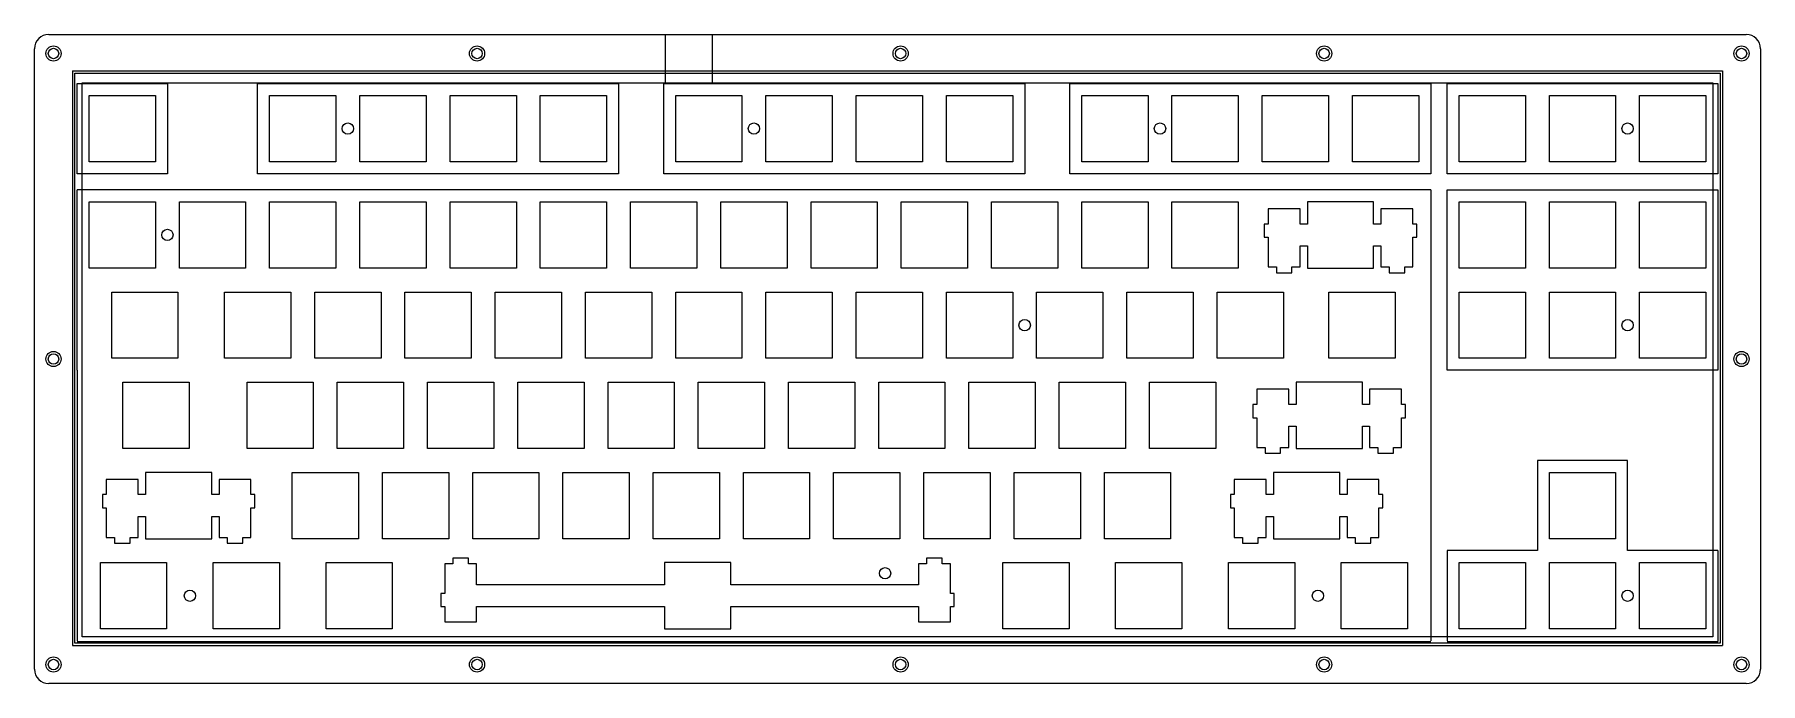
# Model space of a CAD drawing. Extents: x -387 to 1350, y -1226 to 150.
# Drawn here: x -387.4 to -23, y -786.2 to -649.1 of the extents above; entities that cross this region are included whole.
import ezdxf

# ---------------------------------------------------------------- set-up
doc = ezdxf.new("R2010")
doc.units = 0
doc.header["$MEASUREMENT"] = 0

msp = doc.modelspace()

# ---------------------------------------------------------------- linework, layer by layer
for p, q in [((-387.4, -783.22), (-387.4, -652.14)), ((-384.4, -649.14), (-26.04, -649.14)), ((-384.4, -649.14), (-254.27, -649.14)), ((-384.4, -649.14), (-254.27, -649.14)), ((-384.4, -649.14), (-26.04, -649.14)), ((-384.4, -649.14), (-26.04, -649.14)), ((-244.27, -649.14), (-26.04, -649.14)), ((-244.27, -649.14), (-26.04, -649.14)), ((-23.04, -652.14), (-23.04, -783.22)), ((-23.04, -652.14), (-23.04, -783.22)), ((-23.04, -652.14), (-23.04, -783.22)), ((-23.04, -652.14), (-23.04, -783.22)), ((-23.04, -652.14), (-23.04, -783.22)), ((-26.04, -786.22), (-384.4, -786.22))]:
    msp.add_line(p, q)
at = {"color": 0}
for p, q in [((-387.4, -783.22), (-387.4, -652.14)), ((-387.4, -783.22), (-387.4, -652.14)), ((-387.4, -783.22), (-387.4, -652.14)), ((-387.4, -783.22), (-387.4, -652.14)), ((-387.4, -783.22), (-387.4, -652.14)), ((-384.4, -649.14), (-26.04, -649.14)), ((-23.04, -652.14), (-23.04, -783.22)), ((-378.39, -659.49), (-359.34, -659.49)), ((-378.39, -678.54), (-378.39, -659.49)), ((-377.37, -659.32), (-254.27, -659.32)), ((-377.37, -776.38), (-377.37, -659.32)), ((-377.37, -659.32), (-254.27, -659.32)), ((-377.37, -776.38), (-377.37, -659.32)), ((-377.37, -659.32), (-33.07, -659.32)), ((-377.37, -776.38), (-377.37, -659.32)), ((-377.37, -659.32), (-33.07, -659.32)), ((-377.37, -776.38), (-377.37, -659.32)), ((-359.34, -659.49), (-359.34, -678.54)), ((-340.29, -659.49), (-264.09, -659.49)), ((-340.29, -678.54), (-340.29, -659.49)), ((-264.09, -659.49), (-264.09, -678.54)), ((-254.57, -659.49), (-178.37, -659.49)), ((-254.57, -678.54), (-254.57, -659.49)), ((-244.27, -659.32), (-33.07, -659.32)), ((-244.27, -659.32), (-33.07, -659.32)), ((-178.37, -659.49), (-178.37, -678.54)), ((-168.84, -659.49), (-92.64, -659.49)), ((-168.84, -678.54), (-168.84, -659.49)), ((-92.64, -659.49), (-92.64, -678.54)), ((-89.19, -659.49), (-32.03, -659.49)), ((-89.19, -678.54), (-89.19, -659.49)), ((-33.07, -659.32), (-33.07, -776.38)), ((-33.07, -659.32), (-33.07, -776.38)), ((-33.07, -659.32), (-33.07, -776.38)), ((-33.07, -659.32), (-33.07, -776.38)), ((-32.03, -659.49), (-32.03, -678.54)), ((-359.34, -678.54), (-378.39, -678.54)), ((-264.09, -678.54), (-340.29, -678.54)), ((-178.37, -678.54), (-254.57, -678.54)), ((-92.64, -678.54), (-168.84, -678.54)), ((-32.03, -678.54), (-89.19, -678.54)), ((-92.64, -681.96), (-378.39, -681.96)), ((-92.54, -777.21), (-92.54, -681.96)), ((-89.19, -681.96), (-32.03, -681.96)), ((-89.19, -720.06), (-89.19, -681.96)), ((-32.03, -681.96), (-32.03, -720.06)), ((-378.39, -720.06), (-378.39, -758.16)), ((-32.03, -720.06), (-89.19, -720.06)), ((-70.14, -739.11), (-70.14, -758.16)), ((-51.08, -739.11), (-70.14, -739.11)), ((-51.08, -758.16), (-51.08, -739.11)), ((-378.39, -758.16), (-378.39, -777.21)), ((-70.14, -758.16), (-89.19, -758.16)), ((-89.19, -758.16), (-89.19, -777.21)), ((-32.03, -758.16), (-51.08, -758.16)), ((-378.39, -777.31), (-92.64, -777.31)), ((-33.07, -776.38), (-377.37, -776.38)), ((-33.07, -776.38), (-377.37, -776.38)), ((-33.07, -776.38), (-377.37, -776.38)), ((-33.07, -776.38), (-377.37, -776.38)), ((-89.19, -777.31), (-32.03, -777.31)), ((-386.83, -784.98), (-386.95, -784.78)), ((-386.83, -784.98), (-386.95, -784.78)), ((-26.04, -786.22), (-384.4, -786.22)), ((-26.04, -786.22), (-384.4, -786.22)), ((-26.04, -786.22), (-384.4, -786.22)), ((-26.04, -786.22), (-384.4, -786.22)), ((-26.04, -786.22), (-384.4, -786.22))]:
    msp.add_line(p, q, dxfattribs=at)
at = {"color": 3}
for p, q in [((-387.4, -783.22), (-387.4, -652.14)), ((-384.4, -649.14), (-26.04, -649.14)), ((-23.04, -652.14), (-23.04, -783.22)), ((-26.04, -786.22), (-384.4, -786.22))]:
    msp.add_line(p, q, dxfattribs=at)
at = {"color": 6}
for p, q in [((-387.4, -783.22), (-387.4, -652.14)), ((-384.4, -649.14), (-26.04, -649.14)), ((-23.04, -652.14), (-23.04, -783.22)), ((-378.39, -659.49), (-359.34, -659.49)), ((-378.39, -678.54), (-378.39, -659.49)), ((-359.34, -659.49), (-359.34, -678.54)), ((-340.29, -659.49), (-264.09, -659.49)), ((-340.29, -678.54), (-340.29, -659.49)), ((-264.09, -659.49), (-264.09, -678.54)), ((-254.57, -659.49), (-178.37, -659.49)), ((-254.57, -678.54), (-254.57, -659.49)), ((-178.37, -659.49), (-178.37, -678.54)), ((-168.84, -659.49), (-92.64, -659.49)), ((-168.84, -678.54), (-168.84, -659.49)), ((-92.64, -659.49), (-92.64, -678.54)), ((-89.19, -659.49), (-32.03, -659.49)), ((-89.19, -678.54), (-89.19, -659.49)), ((-32.03, -659.49), (-32.03, -678.54)), ((-359.34, -678.54), (-378.39, -678.54)), ((-264.09, -678.54), (-340.29, -678.54)), ((-178.37, -678.54), (-254.57, -678.54)), ((-92.64, -678.54), (-168.84, -678.54)), ((-32.03, -678.54), (-89.19, -678.54)), ((-92.64, -681.96), (-378.39, -681.96)), ((-92.54, -777.21), (-92.54, -681.96)), ((-89.19, -681.96), (-32.03, -681.96)), ((-89.19, -720.06), (-89.19, -681.96)), ((-32.03, -681.96), (-32.03, -720.06)), ((-378.39, -720.06), (-378.39, -758.16)), ((-32.03, -720.06), (-89.19, -720.06)), ((-70.14, -739.11), (-70.14, -758.16)), ((-51.08, -739.11), (-70.14, -739.11)), ((-51.08, -758.16), (-51.08, -739.11)), ((-378.39, -758.16), (-378.39, -777.21)), ((-70.14, -758.16), (-89.19, -758.16)), ((-89.19, -758.16), (-89.19, -777.21)), ((-32.03, -758.16), (-51.08, -758.16)), ((-378.39, -777.31), (-92.64, -777.31)), ((-89.19, -777.31), (-32.03, -777.31)), ((-26.04, -786.22), (-384.4, -786.22))]:
    msp.add_line(p, q, dxfattribs=at)
at = {"linetype": 'Continuous'}
for p, q in [((-254.27, -649.14), (-254.27, -659.32)), ((-254.27, -649.14), (-254.27, -659.32)), ((-244.27, -659.32), (-244.27, -649.14)), ((-244.27, -659.32), (-244.27, -649.14)), ((-378.39, -720.06), (-378.39, -681.96)), ((-32.03, -758.16), (-32.03, -777.31))]:
    msp.add_line(p, q, dxfattribs=at)
at = {"color": 3, "linetype": 'Continuous'}
for p, q in [((-379.37, -656.82), (-379.37, -778.18)), ((-379.37, -656.82), (-31.07, -656.82)), ((-31.07, -656.82), (-31.07, -778.18)), ((-379.37, -778.18), (-31.07, -778.18))]:
    msp.add_line(p, q, dxfattribs=at)
at = {"color": 1}
for p, q in [((-378.87, -777.68), (-378.87, -657.32)), ((-378.87, -657.32), (-31.57, -657.32)), ((-31.57, -657.32), (-31.57, -777.68)), ((-375.87, -662.02), (-361.88, -662.02)), ((-375.87, -676.01), (-375.87, -662.02)), ((-361.88, -662.02), (-361.88, -676.01)), ((-337.77, -662.02), (-323.78, -662.02)), ((-337.77, -676.01), (-337.77, -662.02)), ((-323.78, -662.02), (-323.78, -676.01)), ((-318.72, -662.02), (-304.73, -662.02)), ((-318.72, -676.01), (-318.72, -662.02)), ((-304.73, -662.02), (-304.73, -676.01)), ((-299.67, -662.02), (-285.68, -662.02)), ((-299.67, -676.01), (-299.67, -662.02)), ((-285.68, -662.02), (-285.68, -676.01)), ((-280.62, -662.02), (-266.63, -662.02)), ((-280.62, -676.01), (-280.62, -662.02)), ((-266.63, -662.02), (-266.63, -676.01)), ((-252.04, -662.02), (-238.05, -662.02)), ((-252.04, -676.01), (-252.04, -662.02)), ((-238.05, -662.02), (-238.05, -676.01)), ((-232.99, -662.02), (-219, -662.02)), ((-232.99, -676.01), (-232.99, -662.02)), ((-219, -662.02), (-219, -676.01)), ((-213.94, -662.02), (-199.95, -662.02)), ((-213.94, -676.01), (-213.94, -662.02)), ((-199.95, -662.02), (-199.95, -676.01)), ((-194.89, -662.02), (-180.9, -662.02)), ((-194.89, -676.01), (-194.89, -662.02)), ((-180.9, -662.02), (-180.9, -676.01)), ((-166.32, -662.02), (-152.33, -662.02)), ((-166.32, -676.01), (-166.32, -662.02)), ((-152.33, -662.02), (-152.33, -676.01)), ((-147.27, -662.02), (-133.28, -662.02)), ((-147.27, -676.01), (-147.27, -662.02)), ((-133.28, -662.02), (-133.28, -676.01)), ((-128.22, -662.02), (-114.23, -662.02)), ((-128.22, -676.01), (-128.22, -662.02)), ((-114.23, -662.02), (-114.23, -676.01)), ((-109.17, -662.02), (-95.18, -662.02)), ((-109.17, -676.01), (-109.17, -662.02)), ((-95.18, -662.02), (-95.18, -676.01)), ((-86.66, -662.02), (-72.67, -662.02)), ((-86.66, -676.01), (-86.66, -662.02)), ((-72.67, -662.02), (-72.67, -676.01)), ((-67.61, -662.02), (-53.62, -662.02)), ((-67.61, -676.01), (-67.61, -662.02)), ((-53.62, -662.02), (-53.62, -676.01)), ((-48.56, -662.02), (-34.57, -662.02)), ((-48.56, -676.01), (-48.56, -662.02)), ((-34.57, -662.02), (-34.57, -676.01)), ((-361.88, -676.01), (-375.87, -676.01)), ((-323.78, -676.01), (-337.77, -676.01)), ((-304.73, -676.01), (-318.72, -676.01)), ((-285.68, -676.01), (-299.67, -676.01)), ((-266.63, -676.01), (-280.62, -676.01)), ((-238.05, -676.01), (-252.04, -676.01)), ((-219, -676.01), (-232.99, -676.01)), ((-199.95, -676.01), (-213.94, -676.01)), ((-180.9, -676.01), (-194.89, -676.01)), ((-152.33, -676.01), (-166.32, -676.01)), ((-133.28, -676.01), (-147.27, -676.01)), ((-114.23, -676.01), (-128.22, -676.01)), ((-95.18, -676.01), (-109.17, -676.01)), ((-72.67, -676.01), (-86.66, -676.01)), ((-53.62, -676.01), (-67.61, -676.01)), ((-34.57, -676.01), (-48.56, -676.01)), ((-375.87, -684.49), (-361.88, -684.49)), ((-375.87, -698.48), (-375.87, -684.49)), ((-361.88, -684.49), (-361.88, -698.48)), ((-356.82, -684.49), (-342.83, -684.49)), ((-356.82, -698.48), (-356.82, -684.49)), ((-342.83, -684.49), (-342.83, -698.48)), ((-337.77, -684.49), (-323.78, -684.49)), ((-337.77, -698.48), (-337.77, -684.49)), ((-323.78, -684.49), (-323.78, -698.48)), ((-318.72, -684.49), (-304.73, -684.49)), ((-318.72, -698.48), (-318.72, -684.49)), ((-304.73, -684.49), (-304.73, -698.48)), ((-299.67, -684.49), (-285.68, -684.49)), ((-299.67, -698.48), (-299.67, -684.49)), ((-285.68, -684.49), (-285.68, -698.48)), ((-280.62, -684.49), (-266.63, -684.49)), ((-280.62, -698.48), (-280.62, -684.49)), ((-266.63, -684.49), (-266.63, -698.48)), ((-261.57, -684.49), (-247.58, -684.49)), ((-261.57, -698.48), (-261.57, -684.49)), ((-247.58, -684.49), (-247.58, -698.48)), ((-242.52, -684.49), (-228.53, -684.49)), ((-242.52, -698.48), (-242.52, -684.49)), ((-228.53, -684.49), (-228.53, -698.48)), ((-223.47, -684.49), (-209.48, -684.49)), ((-223.47, -698.48), (-223.47, -684.49)), ((-209.48, -684.49), (-209.48, -698.48)), ((-204.42, -684.49), (-190.43, -684.49)), ((-204.42, -698.48), (-204.42, -684.49)), ((-190.43, -684.49), (-190.43, -698.48)), ((-185.37, -684.49), (-171.38, -684.49)), ((-185.37, -698.48), (-185.37, -684.49)), ((-171.38, -684.49), (-171.38, -698.48)), ((-166.32, -684.49), (-152.33, -684.49)), ((-166.32, -698.48), (-166.32, -684.49)), ((-152.33, -684.49), (-152.33, -698.48)), ((-147.27, -684.49), (-133.28, -684.49)), ((-147.27, -698.48), (-147.27, -684.49)), ((-133.28, -684.49), (-133.28, -698.48)), ((-118.69, -684.49), (-118.69, -689.18)), ((-104.7, -684.49), (-118.69, -684.49)), ((-104.7, -689.18), (-104.7, -684.49)), ((-86.66, -684.49), (-72.67, -684.49)), ((-86.66, -698.48), (-86.66, -684.49)), ((-72.67, -684.49), (-72.67, -698.48)), ((-67.61, -684.49), (-53.62, -684.49)), ((-67.61, -698.48), (-67.61, -684.49)), ((-53.62, -684.49), (-53.62, -698.48)), ((-48.56, -684.49), (-34.57, -684.49)), ((-48.56, -698.48), (-48.56, -684.49)), ((-34.57, -684.49), (-34.57, -698.48)), ((-120.23, -685.95), (-126.97, -685.95)), ((-126.97, -685.95), (-126.97, -689.18)), ((-120.23, -689.18), (-120.23, -685.95)), ((-96.43, -685.95), (-103.17, -685.95)), ((-103.17, -685.95), (-103.17, -689.18)), ((-96.43, -689.18), (-96.43, -685.95)), ((-126.97, -689.18), (-127.79, -689.18)), ((-127.79, -689.18), (-127.79, -691.97)), ((-127.79, -691.97), (-126.97, -691.97)), ((-126.97, -691.97), (-126.97, -698.24)), ((-118.69, -689.18), (-120.23, -689.18)), ((-103.17, -689.18), (-104.7, -689.18)), ((-95.6, -689.18), (-96.43, -689.18)), ((-96.43, -698.24), (-96.43, -691.97)), ((-96.43, -691.97), (-95.6, -691.97)), ((-95.6, -691.97), (-95.6, -689.18)), ((-120.23, -698.24), (-120.23, -693.77)), ((-120.23, -693.77), (-118.69, -693.77)), ((-118.69, -693.77), (-118.69, -698.48)), ((-104.7, -698.48), (-104.7, -693.77)), ((-104.7, -693.77), (-103.17, -693.77)), ((-103.17, -693.77), (-103.17, -698.24)), ((-361.88, -698.48), (-375.87, -698.48)), ((-342.83, -698.48), (-356.82, -698.48)), ((-323.78, -698.48), (-337.77, -698.48)), ((-304.73, -698.48), (-318.72, -698.48)), ((-285.68, -698.48), (-299.67, -698.48)), ((-266.63, -698.48), (-280.62, -698.48)), ((-247.58, -698.48), (-261.57, -698.48)), ((-228.53, -698.48), (-242.52, -698.48)), ((-209.48, -698.48), (-223.47, -698.48)), ((-190.43, -698.48), (-204.42, -698.48)), ((-171.38, -698.48), (-185.37, -698.48)), ((-152.33, -698.48), (-166.32, -698.48)), ((-133.28, -698.48), (-147.27, -698.48)), ((-126.97, -698.24), (-125.24, -698.24)), ((-125.24, -698.24), (-125.24, -699.45)), ((-125.24, -699.45), (-121.95, -699.45)), ((-121.95, -699.45), (-121.95, -698.24)), ((-121.95, -698.24), (-120.23, -698.24)), ((-118.69, -698.48), (-104.7, -698.48)), ((-103.17, -698.24), (-101.44, -698.24)), ((-101.44, -698.24), (-101.44, -699.45)), ((-101.44, -699.45), (-98.15, -699.45)), ((-98.15, -699.45), (-98.15, -698.24)), ((-98.15, -698.24), (-96.43, -698.24)), ((-72.67, -698.48), (-86.66, -698.48)), ((-53.62, -698.48), (-67.61, -698.48)), ((-34.57, -698.48), (-48.56, -698.48)), ((-371.1, -703.54), (-357.11, -703.54)), ((-371.1, -717.53), (-371.1, -703.54)), ((-357.11, -703.54), (-357.11, -717.53)), ((-347.29, -703.54), (-333.3, -703.54)), ((-347.29, -717.53), (-347.29, -703.54)), ((-333.3, -703.54), (-333.3, -717.53)), ((-328.24, -703.54), (-314.25, -703.54)), ((-328.24, -717.53), (-328.24, -703.54)), ((-314.25, -703.54), (-314.25, -717.53)), ((-309.19, -703.54), (-295.2, -703.54)), ((-309.19, -717.53), (-309.19, -703.54)), ((-295.2, -703.54), (-295.2, -717.53)), ((-290.14, -703.54), (-276.15, -703.54)), ((-290.14, -717.53), (-290.14, -703.54)), ((-276.15, -703.54), (-276.15, -717.53)), ((-271.09, -703.54), (-257.1, -703.54)), ((-271.09, -717.53), (-271.09, -703.54)), ((-257.1, -703.54), (-257.1, -717.53)), ((-252.04, -703.54), (-238.05, -703.54)), ((-252.04, -717.53), (-252.04, -703.54)), ((-238.05, -703.54), (-238.05, -717.53)), ((-232.99, -703.54), (-219, -703.54)), ((-232.99, -717.53), (-232.99, -703.54)), ((-219, -703.54), (-219, -717.53)), ((-213.94, -703.54), (-199.95, -703.54)), ((-213.94, -717.53), (-213.94, -703.54)), ((-199.95, -703.54), (-199.95, -717.53)), ((-194.89, -703.54), (-180.9, -703.54)), ((-194.89, -717.53), (-194.89, -703.54)), ((-180.9, -703.54), (-180.9, -717.53)), ((-175.84, -703.54), (-161.85, -703.54)), ((-175.84, -717.53), (-175.84, -703.54)), ((-161.85, -703.54), (-161.85, -717.53)), ((-156.79, -703.54), (-142.8, -703.54)), ((-156.79, -717.53), (-156.79, -703.54)), ((-142.8, -703.54), (-142.8, -717.53)), ((-137.74, -703.54), (-123.75, -703.54)), ((-137.74, -717.53), (-137.74, -703.54)), ((-123.75, -703.54), (-123.75, -717.53)), ((-114.13, -703.54), (-100.14, -703.54)), ((-114.13, -717.53), (-114.13, -703.54)), ((-100.14, -703.54), (-100.14, -717.53)), ((-86.66, -703.54), (-72.67, -703.54)), ((-86.66, -717.53), (-86.66, -703.54)), ((-72.67, -703.54), (-72.67, -717.53)), ((-67.61, -703.54), (-53.62, -703.54)), ((-67.61, -717.53), (-67.61, -703.54)), ((-53.62, -703.54), (-53.62, -717.53)), ((-48.56, -703.54), (-34.57, -703.54)), ((-48.56, -717.53), (-48.56, -703.54)), ((-34.57, -703.54), (-34.57, -717.53)), ((-357.11, -717.53), (-371.1, -717.53)), ((-333.3, -717.53), (-347.29, -717.53)), ((-314.25, -717.53), (-328.24, -717.53)), ((-295.2, -717.53), (-309.19, -717.53)), ((-276.15, -717.53), (-290.14, -717.53)), ((-257.1, -717.53), (-271.09, -717.53)), ((-238.05, -717.53), (-252.04, -717.53)), ((-219, -717.53), (-232.99, -717.53)), ((-199.95, -717.53), (-213.94, -717.53)), ((-180.9, -717.53), (-194.89, -717.53)), ((-161.85, -717.53), (-175.84, -717.53)), ((-142.8, -717.53), (-156.79, -717.53)), ((-123.75, -717.53), (-137.74, -717.53)), ((-100.14, -717.53), (-114.13, -717.53)), ((-72.67, -717.53), (-86.66, -717.53)), ((-53.62, -717.53), (-67.61, -717.53)), ((-34.57, -717.53), (-48.56, -717.53)), ((-368.72, -722.59), (-354.73, -722.59)), ((-368.72, -736.58), (-368.72, -722.59)), ((-354.73, -722.59), (-354.73, -736.58)), ((-342.53, -722.59), (-328.54, -722.59)), ((-342.53, -736.58), (-342.53, -722.59)), ((-328.54, -722.59), (-328.54, -736.58)), ((-323.48, -722.59), (-309.49, -722.59)), ((-323.48, -736.58), (-323.48, -722.59)), ((-309.49, -722.59), (-309.49, -736.58)), ((-304.43, -722.59), (-290.44, -722.59)), ((-304.43, -736.58), (-304.43, -722.59)), ((-290.44, -722.59), (-290.44, -736.58)), ((-285.38, -722.59), (-271.39, -722.59)), ((-285.38, -736.58), (-285.38, -722.59)), ((-271.39, -722.59), (-271.39, -736.58)), ((-266.33, -722.59), (-252.34, -722.59)), ((-266.33, -736.58), (-266.33, -722.59)), ((-252.34, -722.59), (-252.34, -736.58)), ((-247.28, -722.59), (-233.29, -722.59)), ((-247.28, -736.58), (-247.28, -722.59)), ((-233.29, -722.59), (-233.29, -736.58)), ((-228.23, -722.59), (-214.24, -722.59)), ((-228.23, -736.58), (-228.23, -722.59)), ((-214.24, -722.59), (-214.24, -736.58)), ((-209.18, -722.59), (-195.19, -722.59)), ((-209.18, -736.58), (-209.18, -722.59)), ((-195.19, -722.59), (-195.19, -736.58)), ((-190.13, -722.59), (-176.14, -722.59)), ((-190.13, -736.58), (-190.13, -722.59)), ((-176.14, -722.59), (-176.14, -736.58)), ((-171.08, -722.59), (-157.09, -722.59)), ((-171.08, -736.58), (-171.08, -722.59)), ((-157.09, -722.59), (-157.09, -736.58)), ((-152.03, -722.59), (-138.04, -722.59)), ((-152.03, -736.58), (-152.03, -722.59)), ((-138.04, -722.59), (-138.04, -736.58)), ((-122.61, -724.05), (-129.35, -724.05)), ((-129.35, -724.05), (-129.35, -727.28)), ((-122.61, -727.28), (-122.61, -724.05)), ((-121.07, -722.59), (-121.07, -727.28)), ((-107.08, -722.59), (-121.07, -722.59)), ((-107.08, -727.28), (-107.08, -722.59)), ((-98.81, -724.05), (-105.55, -724.05)), ((-105.55, -724.05), (-105.55, -727.28)), ((-98.81, -727.28), (-98.81, -724.05)), ((-129.35, -727.28), (-130.17, -727.28)), ((-130.17, -727.28), (-130.17, -730.07)), ((-121.07, -727.28), (-122.61, -727.28)), ((-105.55, -727.28), (-107.08, -727.28)), ((-97.98, -727.28), (-98.81, -727.28)), ((-97.98, -730.07), (-97.98, -727.28)), ((-130.17, -730.07), (-129.35, -730.07)), ((-129.35, -730.07), (-129.35, -736.34)), ((-122.61, -736.34), (-122.61, -731.87)), ((-122.61, -731.87), (-121.07, -731.87)), ((-121.07, -731.87), (-121.07, -736.58)), ((-107.08, -736.58), (-107.08, -731.87)), ((-107.08, -731.87), (-105.55, -731.87)), ((-105.55, -731.87), (-105.55, -736.34)), ((-98.81, -736.34), (-98.81, -730.07)), ((-98.81, -730.07), (-97.98, -730.07)), ((-354.73, -736.58), (-368.72, -736.58)), ((-328.54, -736.58), (-342.53, -736.58)), ((-309.49, -736.58), (-323.48, -736.58)), ((-290.44, -736.58), (-304.43, -736.58)), ((-271.39, -736.58), (-285.38, -736.58)), ((-252.34, -736.58), (-266.33, -736.58)), ((-233.29, -736.58), (-247.28, -736.58)), ((-214.24, -736.58), (-228.23, -736.58)), ((-195.19, -736.58), (-209.18, -736.58)), ((-176.14, -736.58), (-190.13, -736.58)), ((-157.09, -736.58), (-171.08, -736.58)), ((-138.04, -736.58), (-152.03, -736.58)), ((-129.35, -736.34), (-127.62, -736.34)), ((-127.62, -736.34), (-127.62, -737.55)), ((-127.62, -737.55), (-124.33, -737.55)), ((-124.33, -737.55), (-124.33, -736.34)), ((-124.33, -736.34), (-122.61, -736.34)), ((-121.07, -736.58), (-107.08, -736.58)), ((-105.55, -736.34), (-103.82, -736.34)), ((-103.82, -736.34), (-103.82, -737.55)), ((-103.82, -737.55), (-100.53, -737.55)), ((-100.53, -737.55), (-100.53, -736.34)), ((-100.53, -736.34), (-98.81, -736.34)), ((-365.5, -743.1), (-372.24, -743.1)), ((-372.24, -743.1), (-372.24, -746.33)), ((-365.5, -746.33), (-365.5, -743.1)), ((-363.96, -741.64), (-363.96, -746.33)), ((-349.97, -741.64), (-363.96, -741.64)), ((-349.97, -746.33), (-349.97, -741.64)), ((-341.7, -743.1), (-348.44, -743.1)), ((-348.44, -743.1), (-348.44, -746.33)), ((-341.7, -746.33), (-341.7, -743.1)), ((-333, -741.64), (-319.01, -741.64)), ((-333, -755.63), (-333, -741.64)), ((-319.01, -741.64), (-319.01, -755.63)), ((-313.95, -741.64), (-299.96, -741.64)), ((-313.95, -755.63), (-313.95, -741.64)), ((-299.96, -741.64), (-299.96, -755.63)), ((-294.9, -741.64), (-280.91, -741.64)), ((-294.9, -755.63), (-294.9, -741.64)), ((-280.91, -741.64), (-280.91, -755.63)), ((-275.85, -741.64), (-261.86, -741.64)), ((-275.85, -755.63), (-275.85, -741.64)), ((-261.86, -741.64), (-261.86, -755.63)), ((-256.8, -741.64), (-242.81, -741.64)), ((-256.8, -755.63), (-256.8, -741.64)), ((-242.81, -741.64), (-242.81, -755.63)), ((-237.75, -741.64), (-223.76, -741.64)), ((-237.75, -755.63), (-237.75, -741.64)), ((-223.76, -741.64), (-223.76, -755.63)), ((-218.7, -741.64), (-204.71, -741.64)), ((-218.7, -755.63), (-218.7, -741.64)), ((-204.71, -741.64), (-204.71, -755.63)), ((-199.65, -741.64), (-185.66, -741.64)), ((-199.65, -755.63), (-199.65, -741.64)), ((-185.66, -741.64), (-185.66, -755.63)), ((-180.6, -741.64), (-166.61, -741.64)), ((-180.6, -755.63), (-180.6, -741.64)), ((-166.61, -741.64), (-166.61, -755.63)), ((-161.55, -741.64), (-147.56, -741.64)), ((-161.55, -755.63), (-161.55, -741.64)), ((-147.56, -741.64), (-147.56, -755.63)), ((-127.37, -743.1), (-134.11, -743.1)), ((-134.11, -743.1), (-134.11, -746.33)), ((-127.37, -746.33), (-127.37, -743.1)), ((-125.84, -741.64), (-125.84, -746.33)), ((-111.85, -741.64), (-125.84, -741.64)), ((-111.85, -746.33), (-111.85, -741.64)), ((-103.57, -743.1), (-110.31, -743.1)), ((-110.31, -743.1), (-110.31, -746.33)), ((-103.57, -746.33), (-103.57, -743.1)), ((-67.61, -741.64), (-53.62, -741.64)), ((-67.61, -755.63), (-67.61, -741.64)), ((-53.62, -741.64), (-53.62, -755.63)), ((-372.24, -746.33), (-373.06, -746.33)), ((-373.06, -746.33), (-373.06, -749.12)), ((-363.96, -746.33), (-365.5, -746.33)), ((-348.44, -746.33), (-349.97, -746.33)), ((-340.87, -746.33), (-341.7, -746.33)), ((-340.87, -749.12), (-340.87, -746.33)), ((-134.11, -746.33), (-134.94, -746.33)), ((-134.94, -746.33), (-134.94, -749.12)), ((-125.84, -746.33), (-127.37, -746.33)), ((-110.31, -746.33), (-111.85, -746.33)), ((-102.75, -746.33), (-103.57, -746.33)), ((-102.75, -749.12), (-102.75, -746.33)), ((-373.06, -749.12), (-372.24, -749.12)), ((-372.24, -749.12), (-372.24, -755.39)), ((-341.7, -755.39), (-341.7, -749.12)), ((-341.7, -749.12), (-340.87, -749.12)), ((-134.94, -749.12), (-134.11, -749.12)), ((-134.11, -749.12), (-134.11, -755.39)), ((-103.57, -755.39), (-103.57, -749.12)), ((-103.57, -749.12), (-102.75, -749.12)), ((-365.5, -755.39), (-365.5, -750.92)), ((-365.5, -750.92), (-363.96, -750.92)), ((-363.96, -750.92), (-363.96, -755.63)), ((-349.97, -755.63), (-349.97, -750.92)), ((-349.97, -750.92), (-348.44, -750.92)), ((-348.44, -750.92), (-348.44, -755.39)), ((-127.37, -755.39), (-127.37, -750.92)), ((-127.37, -750.92), (-125.84, -750.92)), ((-125.84, -750.92), (-125.84, -755.63)), ((-111.85, -755.63), (-111.85, -750.92)), ((-111.85, -750.92), (-110.31, -750.92)), ((-110.31, -750.92), (-110.31, -755.39)), ((-372.24, -755.39), (-370.51, -755.39)), ((-370.51, -755.39), (-370.51, -756.6)), ((-370.51, -756.6), (-367.22, -756.6)), ((-367.22, -756.6), (-367.22, -755.39)), ((-367.22, -755.39), (-365.5, -755.39)), ((-363.96, -755.63), (-349.97, -755.63)), ((-348.44, -755.39), (-346.71, -755.39)), ((-346.71, -755.39), (-346.71, -756.6)), ((-346.71, -756.6), (-343.42, -756.6)), ((-343.42, -756.6), (-343.42, -755.39)), ((-343.42, -755.39), (-341.7, -755.39)), ((-319.01, -755.63), (-333, -755.63)), ((-299.96, -755.63), (-313.95, -755.63)), ((-280.91, -755.63), (-294.9, -755.63)), ((-261.86, -755.63), (-275.85, -755.63)), ((-242.81, -755.63), (-256.8, -755.63)), ((-223.76, -755.63), (-237.75, -755.63)), ((-204.71, -755.63), (-218.7, -755.63)), ((-185.66, -755.63), (-199.65, -755.63)), ((-166.61, -755.63), (-180.6, -755.63)), ((-147.56, -755.63), (-161.55, -755.63)), ((-134.11, -755.39), (-132.39, -755.39)), ((-132.39, -755.39), (-132.39, -756.6)), ((-132.39, -756.6), (-129.1, -756.6)), ((-129.1, -756.6), (-129.1, -755.39)), ((-129.1, -755.39), (-127.37, -755.39)), ((-125.84, -755.63), (-111.85, -755.63)), ((-110.31, -755.39), (-108.59, -755.39)), ((-108.59, -755.39), (-108.59, -756.6)), ((-108.59, -756.6), (-105.3, -756.6)), ((-105.3, -756.6), (-105.3, -755.39)), ((-105.3, -755.39), (-103.57, -755.39)), ((-53.62, -755.63), (-67.61, -755.63)), ((-373.49, -760.69), (-359.5, -760.69)), ((-373.49, -774.68), (-373.49, -760.69)), ((-359.5, -760.69), (-359.5, -774.68)), ((-349.67, -760.69), (-335.68, -760.69)), ((-349.67, -774.68), (-349.67, -760.69)), ((-335.68, -760.69), (-335.68, -774.68)), ((-325.86, -760.69), (-311.87, -760.69)), ((-325.86, -774.68), (-325.86, -760.69)), ((-311.87, -760.69), (-311.87, -774.68)), ((-299.08, -760.92), (-300.8, -760.92)), ((-300.8, -760.92), (-300.8, -767.18)), ((-295.78, -759.71), (-299.08, -759.71)), ((-299.08, -759.71), (-299.08, -760.92)), ((-295.78, -760.92), (-295.78, -759.71)), ((-294.06, -760.92), (-295.78, -760.92)), ((-294.06, -765.38), (-294.06, -760.92)), ((-254.42, -760.69), (-254.42, -765.38)), ((-240.43, -760.69), (-254.42, -760.69)), ((-240.43, -765.38), (-240.43, -760.69)), ((-199.08, -760.92), (-200.8, -760.92)), ((-200.8, -760.92), (-200.8, -765.38)), ((-195.78, -759.71), (-199.08, -759.71)), ((-199.08, -759.71), (-199.08, -760.92)), ((-195.78, -760.92), (-195.78, -759.71)), ((-194.06, -760.92), (-195.78, -760.92)), ((-194.06, -767.18), (-194.06, -760.92)), ((-182.99, -760.69), (-169, -760.69)), ((-182.99, -774.68), (-182.99, -760.69)), ((-169, -760.69), (-169, -774.68)), ((-159.17, -760.69), (-145.18, -760.69)), ((-159.17, -774.68), (-159.17, -760.69)), ((-145.18, -760.69), (-145.18, -774.68)), ((-135.36, -760.69), (-121.37, -760.69)), ((-135.36, -774.68), (-135.36, -760.69)), ((-121.37, -760.69), (-121.37, -774.68)), ((-111.55, -760.69), (-97.56, -760.69)), ((-111.55, -774.68), (-111.55, -760.69)), ((-97.56, -760.69), (-97.56, -774.68)), ((-86.66, -760.69), (-72.67, -760.69)), ((-86.66, -774.68), (-86.66, -760.69)), ((-72.67, -760.69), (-72.67, -774.68)), ((-67.61, -760.69), (-53.62, -760.69)), ((-67.61, -774.68), (-67.61, -760.69)), ((-53.62, -760.69), (-53.62, -774.68)), ((-48.56, -760.69), (-34.57, -760.69)), ((-48.56, -774.68), (-48.56, -760.69)), ((-34.57, -760.69), (-34.57, -774.68)), ((-300.8, -767.18), (-301.62, -767.18)), ((-301.62, -767.18), (-301.62, -769.97)), ((-254.42, -765.38), (-294.06, -765.38)), ((-200.8, -765.38), (-240.43, -765.38)), ((-193.24, -767.18), (-194.06, -767.18)), ((-193.24, -769.97), (-193.24, -767.18)), ((-301.62, -769.97), (-300.8, -769.97)), ((-300.8, -769.97), (-300.8, -773.2)), ((-294.06, -769.97), (-254.42, -769.97)), ((-294.06, -773.2), (-294.06, -769.97)), ((-254.42, -769.97), (-254.42, -774.68)), ((-240.43, -774.68), (-240.43, -769.97)), ((-240.43, -769.97), (-200.8, -769.97)), ((-200.8, -769.97), (-200.8, -773.2)), ((-194.06, -773.2), (-194.06, -769.97)), ((-194.06, -769.97), (-193.24, -769.97)), ((-359.5, -774.68), (-373.49, -774.68)), ((-335.68, -774.68), (-349.67, -774.68)), ((-311.87, -774.68), (-325.86, -774.68)), ((-300.8, -773.2), (-294.06, -773.2)), ((-254.42, -774.68), (-240.43, -774.68)), ((-200.8, -773.2), (-194.06, -773.2)), ((-169, -774.68), (-182.99, -774.68)), ((-145.18, -774.68), (-159.17, -774.68)), ((-121.37, -774.68), (-135.36, -774.68)), ((-97.56, -774.68), (-111.55, -774.68)), ((-72.67, -774.68), (-86.66, -774.68)), ((-53.62, -774.68), (-67.61, -774.68)), ((-34.57, -774.68), (-48.56, -774.68)), ((-31.57, -777.68), (-378.87, -777.68))]:
    msp.add_line(p, q, dxfattribs=at)
at = {"color": 6, "linetype": 'Continuous'}
for p, q in [((-378.39, -720.06), (-378.39, -681.96)), ((-32.03, -758.16), (-32.03, -777.31))]:
    msp.add_line(p, q, dxfattribs=at)
at = {"linetype": 'Continuous'}
for centre, radius in [((-383.39, -653.15), 1.6), ((-383.39, -653.15), 1.6), ((-383.39, -653.15), 1.6), ((-383.39, -653.15), 1.6), ((-383.39, -653.15), 1.6), ((-383.39, -653.15), 1.1), ((-293.98, -653.15), 1.6), ((-293.98, -653.15), 1.6), ((-293.98, -653.15), 1.6), ((-293.98, -653.15), 1.6), ((-293.98, -653.15), 1.6), ((-293.98, -653.15), 1.1), ((-204.56, -653.15), 1.6), ((-204.56, -653.15), 1.6), ((-204.56, -653.15), 1.6), ((-204.56, -653.15), 1.6), ((-204.56, -653.15), 1.6), ((-204.56, -653.15), 1.1), ((-115.15, -653.15), 1.6), ((-115.15, -653.15), 1.6), ((-115.15, -653.15), 1.6), ((-115.15, -653.15), 1.6), ((-115.15, -653.15), 1.6), ((-115.15, -653.15), 1.1), ((-27.04, -653.15), 1.6), ((-27.04, -653.15), 1.6), ((-27.04, -653.15), 1.6), ((-27.04, -653.15), 1.6), ((-27.04, -653.15), 1.6), ((-27.04, -653.15), 1.1), ((-383.39, -717.68), 1.6), ((-383.39, -717.68), 1.6), ((-383.39, -717.68), 1.6), ((-383.39, -717.68), 1.6), ((-383.39, -717.68), 1.6), ((-383.39, -717.68), 1.1), ((-27.04, -717.68), 1.6), ((-27.04, -717.68), 1.6), ((-27.04, -717.68), 1.6), ((-27.04, -717.68), 1.6), ((-27.04, -717.68), 1.6), ((-27.04, -717.68), 1.1), ((-383.39, -782.21), 1.6), ((-383.39, -782.21), 1.6), ((-383.39, -782.21), 1.6), ((-383.39, -782.21), 1.6), ((-383.39, -782.21), 1.6), ((-383.39, -782.21), 1.1), ((-293.98, -782.21), 1.6), ((-293.98, -782.21), 1.6), ((-293.98, -782.21), 1.6), ((-293.98, -782.21), 1.6), ((-293.98, -782.21), 1.6), ((-293.98, -782.21), 1.1), ((-204.56, -782.21), 1.6), ((-204.56, -782.21), 1.6), ((-204.56, -782.21), 1.6), ((-204.56, -782.21), 1.6), ((-204.56, -782.21), 1.6), ((-204.56, -782.21), 1.1), ((-115.15, -782.21), 1.6), ((-115.15, -782.21), 1.6), ((-115.15, -782.21), 1.6), ((-115.15, -782.21), 1.6), ((-115.15, -782.21), 1.6), ((-115.15, -782.21), 1.1), ((-27.04, -782.21), 1.6), ((-27.04, -782.21), 1.6), ((-27.04, -782.21), 1.6), ((-27.04, -782.21), 1.6), ((-27.04, -782.21), 1.6), ((-27.04, -782.21), 1.6), ((-27.04, -782.21), 1.6), ((-27.04, -782.21), 1.1)]:
    msp.add_circle(centre, radius, dxfattribs=at)
at = {"color": 3, "linetype": 'Continuous'}
for centre in [(-383.39, -653.15), (-293.98, -653.15), (-204.56, -653.15), (-115.15, -653.15), (-27.04, -653.15), (-383.39, -717.68), (-27.04, -717.68), (-383.39, -782.21), (-293.98, -782.21), (-204.56, -782.21), (-115.15, -782.21), (-27.04, -782.21), (-27.04, -782.21)]:
    msp.add_circle(centre, 1.6, dxfattribs=at)
at = {"color": 6, "linetype": 'Continuous'}
for centre in [(-383.39, -653.15), (-293.98, -653.15), (-204.56, -653.15), (-115.15, -653.15), (-27.04, -653.15), (-383.39, -717.68), (-27.04, -717.68), (-383.39, -782.21), (-293.98, -782.21), (-204.56, -782.21), (-115.15, -782.21), (-27.04, -782.21)]:
    msp.add_circle(centre, 1.1, dxfattribs=at)
for centre in [(-321.25, -669.01), (-235.52, -669.01), (-149.8, -669.01), (-51.09, -669.01), (-359.35, -691.48), (-178.37, -710.53), (-51.09, -710.53), (-207.85, -762.93), (-354.58, -767.68), (-116.46, -767.68), (-51.09, -767.68)]:
    msp.add_circle(centre, 1.2)
at = {"color": 1}
for centre in [(-321.25, -669.01), (-235.52, -669.01), (-149.8, -669.01), (-51.09, -669.01), (-359.35, -691.48), (-178.37, -710.53), (-51.09, -710.53), (-207.85, -762.93), (-354.58, -767.68), (-116.46, -767.68), (-51.09, -767.68)]:
    msp.add_circle(centre, 1.2, dxfattribs=at)
at = {"linetype": 'Continuous'}
for centre, start, end in [((-384.4, -652.14), 90.0001, 180.0001), ((-384.4, -652.14), 90.0001, 180.0001), ((-384.4, -652.14), 90.0001, 180.0001), ((-384.4, -652.14), 90.0001, 180.0001), ((-384.4, -652.14), 90.0001, 180.0001), ((-384.4, -652.14), 90.0001, 180.0001), ((-26.04, -652.14), 359.9904, 89.9904), ((-26.04, -652.14), 359.9904, 89.9904), ((-26.04, -652.14), 359.9904, 89.9904), ((-26.04, -652.14), 359.9904, 89.9904), ((-26.04, -652.14), 359.9904, 89.9904), ((-26.04, -652.14), 359.9904, 89.9904), ((-384.4, -783.22), 179.9999, 269.9999), ((-384.4, -783.22), 179.9999, 269.9999), ((-384.4, -783.22), 179.9999, 269.9999), ((-384.4, -783.22), 179.9999, 269.9999), ((-384.4, -783.22), 179.9999, 269.9999), ((-384.4, -783.22), 179.9999, 269.9999), ((-26.04, -783.22), 270.0095, 0.0095), ((-26.04, -783.22), 270.0095, 0.0095), ((-26.04, -783.22), 270.0095, 0.0095), ((-26.04, -783.22), 270.0095, 0.0095), ((-26.04, -783.22), 270.0095, 0.0095), ((-26.04, -783.22), 270.0095, 0.0095)]:
    msp.add_arc(centre, 3, start, end, dxfattribs=at)
at = {"color": 3, "linetype": 'Continuous'}
for centre, start, end in [((-384.4, -652.14), 90.0001, 180.0001), ((-26.04, -652.14), 359.9904, 89.9904), ((-384.4, -783.22), 179.9999, 269.9999), ((-26.04, -783.22), 270.0095, 0.0095)]:
    msp.add_arc(centre, 3, start, end, dxfattribs=at)
at = {"color": 6, "linetype": 'Continuous'}
for centre, start, end in [((-384.4, -652.14), 90.0001, 180.0001), ((-26.04, -652.14), 359.9904, 89.9904), ((-384.4, -783.22), 179.9999, 269.9999), ((-26.04, -783.22), 270.0095, 0.0095)]:
    msp.add_arc(centre, 3, start, end, dxfattribs=at)

doc.saveas('drawing.dxf')
